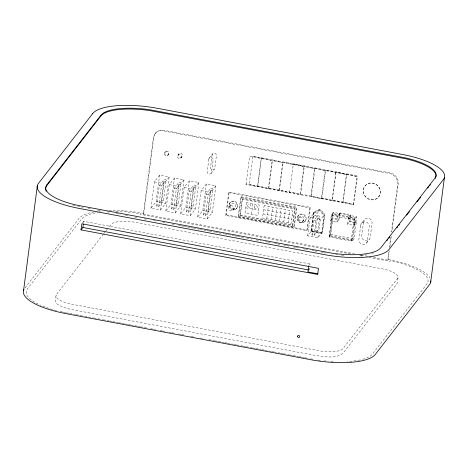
<?xml version="1.0" encoding="UTF-8"?>
<svg xmlns="http://www.w3.org/2000/svg" width="468" height="468" viewBox="0 0 468 468"><rect width="100%" height="100%" fill="white"/><g stroke="black" fill="none" stroke-linecap="round" stroke-linejoin="round"><path stroke-width="0.35" stroke-dasharray="2.34 1.75" d="M261.343 157.833L257.634 185.983L268.351 188.698L268.819 188.089L278.969 190.698L279.443 190.09L289.587 192.699L289.628 192.009L300.204 194.694L300.678 194.091L304.381 165.941L314.531 168.544L314.999 167.936L325.149 170.545L325.617 169.937L335.767 172.546L336.24 171.937L346.384 174.546L346.858 173.938L357.002 176.541L357.476 175.939L252.895 156.242L249.187 184.392L257.733 186.697L261.343 157.833L272.054 160.547L272.528 159.939L282.672 162.548L283.146 161.94L293.296 164.543L293.764 163.94L303.913 166.544L304.381 165.941M293.296 164.543L293.337 163.858L303.913 166.544L300.204 194.694M103.358 234.129L56.727 294.144C54.996 297.73 54.224 303.241 58.763 305.072C63.238 307.669 68.346 308.88 73.382 309.88L315.73 355.522C324.505 356.563 335.345 359.137 342.956 353.352L396.759 284.099L397.355 282.964L398.034 277.793A21.856 6.716 7.5 0 0 383.854 269.153L133.895 222.078A21.856 6.716 7.5 0 0 111.624 223.856L108.289 227.781M83.52 222.698L83.696 221.335L310.167 263.981L309.986 265.344M354.773 253.855L143.313 214.034L153.393 137.504A8.769 8.213 37.8 0 1 162.975 130.829L390.417 173.663A9.863 9.237 37.8 0 1 397.823 183.538L391.459 231.912M143.313 214.034L143.787 213.426L153.861 136.896A8.769 8.213 37.8 0 1 163.443 130.221L390.891 173.055A9.863 9.237 37.8 0 1 398.297 182.929L391.833 232.023M150.942 208.283L154.428 181.836L159.611 175.161L169.147 176.957L165.666 203.404L160.477 210.079L150.942 208.283L156.131 201.609L159.611 175.161M156.634 206.183L159.36 185.498L164.075 179.431L166.198 179.829L163.472 200.515L158.757 206.581L156.634 206.183L161.349 200.117L164.075 179.431M158.757 206.581L161.483 185.901L166.198 179.829M160.477 210.079L163.958 183.631L169.147 176.957M165.812 211.086L169.293 184.638L174.476 177.963L184.012 179.759L180.531 206.201L175.342 212.881L165.812 211.086L170.995 204.411L174.476 177.963M171.499 208.985L174.225 188.3L178.94 182.233L181.063 182.631L178.337 203.317L173.622 209.383L171.499 208.985L176.214 202.913L178.94 182.233M173.622 209.383L176.348 188.698L181.063 182.631M175.342 212.881L178.823 186.434L184.012 179.759M180.677 213.882L184.158 187.434L189.341 180.759L198.877 182.555L195.396 209.003L190.207 215.678L180.677 213.882L185.86 207.207L189.341 180.759M186.369 211.782L189.09 191.102L193.805 185.03L195.928 185.433L193.202 206.113L188.493 212.185L186.369 211.782L191.079 205.715L193.805 185.03M188.493 212.185L191.213 191.5L195.928 185.433M190.207 215.678L193.694 189.23L198.877 182.555M197.666 217.082L201.146 190.634L206.335 183.959L215.865 185.755L212.384 212.203L207.201 218.878L197.666 217.082L202.849 210.407L206.335 183.959M203.358 214.982L206.078 194.296L210.793 188.23L212.917 188.633L210.196 209.313L205.481 215.385L203.358 214.982L208.073 208.915L210.793 188.23M205.481 215.385L208.201 194.7L212.917 188.633M207.201 218.878L210.682 192.43L215.865 185.755M225.722 215.409L228.717 192.658L229.191 192.05L310.278 207.324L307.283 230.075L306.809 230.683L225.722 215.409L226.196 214.806L229.191 192.05M238.2 216.836L240.763 197.373L241.236 196.771L296.841 207.242L294.278 226.699L293.805 227.308L238.2 216.836L238.674 216.228L241.236 196.771M239.979 215.596L242.137 199.204L242.611 198.602L295.062 208.476L292.904 224.868L292.436 225.477L239.979 215.596L240.453 214.987L242.611 198.602M245.981 184.486L249.684 156.335L357.002 176.541L353.299 204.697L245.981 184.486L246.449 183.877L353.767 204.089L357.476 175.939M251.497 214.186L252.86 203.843M268.351 188.698L272.054 160.547M268.819 188.089L272.528 159.939M266.783 218.802L268.416 206.394M271.031 219.603L272.663 207.189M278.969 190.698L282.672 162.548M275.278 220.405L276.91 207.991M279.443 190.09L283.146 161.94M279.525 221.2L281.157 208.792M283.772 222.002L285.404 209.594M289.587 192.699L293.337 163.858M288.019 222.803L289.651 210.389M292.436 225.477L294.588 209.085L295.062 208.476M293.805 227.308L296.367 207.845L296.841 207.242M314.531 168.544L310.822 196.695L311.296 196.092L314.999 167.936M306.809 230.683L309.804 207.927L310.278 207.324M307.716 235.884L310.044 218.17L313.771 213.379L319.34 210.559L323.944 215.292L321.61 233.005L317.883 237.802L307.716 235.884L311.436 231.093L313.771 213.379M310.916 231.455L313.367 212.841L313.841 212.232L319.931 209.137L324.932 214.321L322.481 232.935L322.013 233.544L310.916 231.455L311.39 230.847L313.841 212.232M311.951 235.024L313.858 220.545L317.579 215.754L319.702 216.152L317.801 230.63L314.075 235.427L311.951 235.024L315.672 230.233L317.579 215.754M309.36 270.112L309.629 268.07M314.075 235.427L315.982 220.949L319.702 216.152M311.296 196.092L321.44 198.695L325.149 170.545M321.44 198.695L321.914 198.087L325.617 169.937M317.883 237.802L320.217 220.083L323.944 215.292M322.013 233.544L324.464 214.929L324.932 214.321M321.914 198.087L332.058 200.696L335.954 171.885L346.384 174.546L342.681 202.697L332.245 200.035L335.954 171.885M349.883 221.142L356.253 222.341L353.896 225.371L347.525 224.172L349.883 221.142L350.702 214.935L340.084 212.934L339.265 219.141L336.907 222.177L330.537 220.972L331.356 214.771L333.713 211.735M329.156 236.966L331.97 215.596L332.964 214.321L354.902 218.451L352.094 239.821L351.099 241.096L329.156 236.966L330.151 235.691L333.239 212.343L356.598 216.742L355.785 222.949L349.415 221.744L350.228 215.543M329.349 236.246L332.344 213.496L355.703 217.895L352.708 240.646L329.349 236.246L330.718 234.486L332.894 217.942L339.265 219.141M336.907 222.177L337.726 215.97L340.084 212.934M339.61 213.543L338.791 219.749L332.42 218.55M342.681 202.697L343.149 202.088L346.858 173.938M347.525 224.172L348.344 217.971L350.702 214.935M349.333 216.696L348.25 218.661M351.099 241.096L353.913 219.726L354.902 218.451M353.896 225.371L354.715 219.17L356.598 216.742M352.708 240.646L354.077 238.885L356.253 222.341M373.411 257.365L387.75 260.068L388.89 251.404M389.364 247.794L390.885 236.241M387.75 260.068L388.218 259.459L389.358 250.795M389.932 246.466L391.26 236.358M332.058 200.696L332.245 200.035M398.034 277.793L342.541 349.222A21.856 6.716 7.5 0 1 320.27 350.994L70.311 303.919A21.856 6.716 7.5 0 1 56.131 295.279M25.091 287.867L78.911 218.597A54.809 16.848 7.5 0 1 93.764 211.975M82.567 222.791L83.696 221.335M155.072 133.579L155.546 132.976M164.859 152.34L165.333 151.737M103.808 233.55L105.598 231.245M106.049 230.665L107.839 228.361M167.895 155.241A2.1 1.966 37.8 0 0 166.813 151.848A2.1 1.966 37.8 0 0 164.42 154.282A2.1 1.966 37.8 0 0 167.895 155.241L168.363 154.633A2.1 1.966 37.8 0 0 167.281 151.246A2.1 1.966 37.8 0 0 164.894 153.674A2.1 1.966 37.8 0 0 168.363 154.633M177.934 155.072L178.875 153.855M180.964 157.968A2.1 1.966 37.8 0 0 179.887 154.58A2.1 1.966 37.8 0 0 177.495 157.008A2.1 1.966 37.8 0 0 180.964 157.968L181.912 156.757A2.1 1.966 37.8 0 0 180.829 153.364A2.1 1.966 37.8 0 0 178.437 155.797A2.1 1.966 37.8 0 0 181.912 156.757M209.225 158.166L212.525 153.919M211.08 173.429L214.379 169.182M229.712 203.083L230.186 202.474M229.115 206.552L231.005 204.124M233.351 209.986A2.726 2.551 37.8 0 0 231.572 205.698A2.726 2.551 37.8 0 0 228.776 209.126A2.726 2.551 37.8 0 0 233.351 209.986L235.24 207.558A2.726 2.551 37.8 0 0 233.462 203.27A2.726 2.551 37.8 0 0 230.665 206.698A2.726 2.551 37.8 0 0 235.24 207.558M236.527 208.599A4.387 4.107 37.8 0 0 233.667 201.702A4.387 4.107 37.8 0 0 229.168 207.219A4.387 4.107 37.8 0 0 236.527 208.599L236.995 207.997A4.387 4.107 37.8 0 0 234.135 201.1A4.387 4.107 37.8 0 0 229.642 206.61A4.387 4.107 37.8 0 0 236.995 207.997M298.063 215.953L298.531 215.344M298.409 218.211L299.35 216.994M302.644 221.645A2.726 2.551 37.8 0 0 300.86 217.357A2.726 2.551 37.8 0 0 298.069 220.779A2.726 2.551 37.8 0 0 302.644 221.645L303.586 220.428A2.726 2.551 37.8 0 0 301.807 216.14A2.726 2.551 37.8 0 0 299.011 219.568A2.726 2.551 37.8 0 0 303.586 220.428M304.873 221.475A4.387 4.107 37.8 0 0 302.012 214.578A4.387 4.107 37.8 0 0 297.513 220.089A4.387 4.107 37.8 0 0 304.873 221.475L305.347 220.867A4.387 4.107 37.8 0 0 302.48 213.97A4.387 4.107 37.8 0 0 297.987 219.48A4.387 4.107 37.8 0 0 305.347 220.867M313.367 212.841L319.457 209.746L319.931 209.137M310.044 218.17L315.613 215.356L319.34 210.559M330.537 220.972L332.894 217.942M353.767 204.089L353.299 204.697L343.149 202.088M309.459 264.894L310.167 263.981M378.618 197.016A8.769 8.213 37.8 0 0 372.891 183.222A8.769 8.213 37.8 0 0 363.905 194.243A8.769 8.213 37.8 0 0 378.618 197.016L378.711 196.893A8.769 8.213 37.8 0 0 372.99 183.099A8.769 8.213 37.8 0 0 363.999 194.121A8.769 8.213 37.8 0 0 378.711 196.893M361.39 223.505L364.221 219.861M366.526 242.98L369.351 239.341M312.922 359.196L308.74 358.453M228.717 192.658L309.804 207.927M240.763 197.373L296.367 207.845M331.356 214.771L337.726 215.97M348.344 217.971L354.715 219.17M154.428 181.836L163.958 183.631M169.293 184.638L178.823 186.434M184.158 187.434L193.694 189.23M201.146 190.634L210.682 192.43M331.97 215.596L353.913 219.726M242.137 199.204L294.588 209.085M159.36 185.498L161.483 185.901M174.225 188.3L176.348 188.698M189.09 191.102L191.213 191.5M206.078 194.296L208.201 194.7M263.624 209.728L292.342 215.14M313.858 220.545L315.982 220.949M245.805 207.815L258.547 210.214M263.08 213.864L291.798 219.276M240.453 214.987L292.904 224.868M161.349 200.117L163.472 200.515M176.214 202.913L178.337 203.317M191.079 205.715L193.202 206.113M208.073 208.915L210.196 209.313M315.672 230.233L317.801 230.63M238.674 216.228L294.278 226.699M156.131 201.609L165.666 203.404M170.995 204.411L180.531 206.201M185.86 207.207L195.396 209.003M202.849 210.407L212.384 212.203M226.196 214.806L307.283 230.075M311.39 230.847L322.481 232.935M330.718 234.486L354.077 238.885M311.436 231.093L321.61 233.005M330.151 235.691L352.094 239.821M361.226 255.072L367.678 256.288M350.368 253.913L140.008 214.297L140.441 213.741L136.516 213.086A52.012 15.988 7.5 0 0 114.362 211.355M359.699 255.668L362.571 256.212M369.03 257.429L389.85 261.349L390.283 260.793L394.097 261.594A52.012 15.988 7.5 0 1 427.846 282.157L426.804 284.146L372.575 353.943L370.656 355.762A52.012 15.988 7.5 0 1 360.957 359.722M81.783 207.049L83.222 207.318M88.241 208.266L91.827 208.939M97.566 210.021L101.152 210.694M106.891 211.776L109.044 212.179M116.216 213.531L118.369 213.94M125.541 215.286L127.694 215.695M134.866 217.047L137.019 217.45M144.191 218.802L146.344 219.205M153.516 220.557L155.668 220.96M162.841 222.312L164.993 222.721M172.166 224.067L174.318 224.476M178.624 225.284L180.777 225.693M181.49 225.828L183.643 226.231M184.363 226.366L187.229 226.904M187.949 227.038L190.102 227.448M190.815 227.583L192.968 227.986M193.688 228.121L196.554 228.665M197.274 228.799L199.426 229.203M200.146 229.338L205.885 230.42M206.599 230.554L208.751 230.958M209.471 231.093L215.21 232.175M215.923 232.309L218.076 232.713M218.796 232.848L224.535 233.93M225.248 234.064L227.401 234.474M228.121 234.608L233.86 235.685M234.573 235.825L236.726 236.229M237.446 236.363L243.898 237.58M246.771 238.118L251.79 239.066M256.095 239.873L261.115 240.821M265.42 241.628L267.573 242.038M268.287 242.172L270.44 242.576M274.745 243.389L276.898 243.793M277.612 243.927L279.765 244.331M284.07 245.144L286.223 245.548M286.942 245.682L289.089 246.092M293.395 246.899L295.548 247.303M296.267 247.437L298.414 247.847M302.72 248.654L304.873 249.064M305.592 249.198L307.739 249.602M312.045 250.409L314.198 250.819M314.917 250.953L317.07 251.357M321.37 252.17L323.523 252.574M324.242 252.708L325.675 252.977M66.637 312.858L68.79 313.262M69.51 313.402L75.254 314.484M75.974 314.619L83.877 316.105M84.597 316.239L93.214 317.866M93.933 318L102.556 319.621M103.276 319.761L109.021 320.843M109.74 320.978L111.893 321.381M112.612 321.516L118.363 322.598M119.077 322.733L121.235 323.142M121.955 323.277L124.827 323.815M125.547 323.955L127.7 324.359M128.419 324.494L130.572 324.897M131.292 325.038L134.164 325.576M134.883 325.71L137.036 326.12M137.756 326.255L139.914 326.658M140.628 326.793L143.506 327.337M144.22 327.471L146.379 327.875M150.69 328.688L152.843 329.092M153.562 329.226L155.715 329.636M160.027 330.449L162.185 330.853M162.899 330.987L165.058 331.397M169.369 332.204L171.522 332.613M172.242 332.748L174.394 333.152M178.706 333.965L180.859 334.368M181.578 334.503L183.737 334.912M190.921 336.264L194.512 336.942M200.257 338.025L203.849 338.697M208.88 339.645L214.625 340.727M215.344 340.862L217.497 341.271M218.217 341.406L223.967 342.488M224.681 342.623L226.84 343.026M227.559 343.167L233.304 344.249M234.023 344.384L236.176 344.787M236.896 344.922L242.646 346.004M243.36 346.139L245.519 346.548M246.238 346.683L251.983 347.765M252.702 347.899L254.855 348.303M255.575 348.444L261.32 349.526M262.039 349.66L264.198 350.064M264.911 350.199L270.662 351.281M271.381 351.415L273.534 351.825M274.254 351.959L279.999 353.042M280.718 353.176L282.877 353.58M283.59 353.714L289.341 354.797M290.061 354.937L292.213 355.341M292.933 355.475L298.678 356.558M299.397 356.692L301.55 357.102M302.269 357.236L304.428 357.64M305.148 357.774L308.02 358.318M77.764 206.207L80.443 206.768M60.068 311.477L62.694 312.033M63.35 312.168L65.976 312.718M252.895 156.242L261.436 158.547M315.613 215.356L320.217 220.083M319.457 209.746L324.464 214.929M257.634 185.983L257.733 186.697M99.14 211.156A54.809 16.848 7.5 0 1 101.31 210.928M109.032 210.477A54.809 16.848 7.5 0 1 143.787 213.426M388.218 259.459A54.809 16.848 7.5 0 1 429.993 278.062M56.593 310.623A52.012 15.988 7.5 0 1 53.89 309.892M52.568 309.512A52.012 15.988 7.5 0 1 40.108 304.996M38.189 304.089A52.012 15.988 7.5 0 1 26.325 290.915L27.366 288.931L81.59 219.135L83.509 217.31A52.012 15.988 7.5 0 1 98.104 212.413M75.055 205.616A46.221 14.21 7.5 0 1 71.61 204.744M373.452 252.919A46.221 14.21 7.5 0 1 371.65 253.451M366.655 254.51A46.221 14.21 7.5 0 1 365.362 254.709M362.653 255.042A46.221 14.21 7.5 0 1 360.524 255.241M343.84 255.276A46.221 14.21 7.5 0 1 341.201 255.083M337.878 254.773A46.221 14.21 7.5 0 1 335.211 254.463M360.208 359.892A52.012 15.988 7.5 0 1 352.673 361.103M351.983 361.173A52.012 15.988 7.5 0 1 347.303 361.542M333.321 361.536A52.012 15.988 7.5 0 1 329.115 361.267M325.751 360.974A52.012 15.988 7.5 0 1 324.4 360.84M320.352 360.36A52.012 15.988 7.5 0 1 317.655 359.991M208.792 159.167L207.201 172.13A2.229 2.088 37.8 0 0 211.366 172.967L213.121 159.98A2.235 2.088 37.8 0 0 211.238 157.464A2.235 2.088 37.8 0 0 208.792 159.167M212.098 154.92L210.501 167.883A2.229 2.088 37.8 0 0 214.672 168.72L216.421 155.733A2.235 2.088 37.8 0 0 214.537 153.217A2.235 2.088 37.8 0 0 212.098 154.92M246.49 202.644L245.127 212.987L257.868 215.385L259.231 205.042L246.49 202.644M264.168 205.592L262.53 218L291.254 223.411L292.886 210.998L264.168 205.592M360.682 225.675L358.868 239.417A4.387 4.107 37.8 0 0 362.571 244.354A4.387 4.107 37.8 0 0 367.368 241.02L369.176 227.272A4.405 4.13 37.8 0 0 365.531 221.902A4.405 4.13 37.8 0 0 360.682 225.675M363.507 222.037L361.7 235.778A4.387 4.107 37.8 0 0 365.403 240.716A4.387 4.107 37.8 0 0 370.194 237.375L372.001 223.634A4.405 4.13 37.8 0 0 368.357 218.258A4.405 4.13 37.8 0 0 363.507 222.037M254.171 207.412A1.644 1.539 37.8 0 0 256.885 208.172A1.644 1.539 37.8 0 0 256.049 205.511A1.644 1.539 37.8 0 0 254.171 207.412M247.794 206.177A1.644 1.539 37.8 0 0 250.497 206.991A1.644 1.539 37.8 0 0 249.713 204.323A1.644 1.539 37.8 0 0 247.794 206.177"/><path stroke-width="0.7" d="M23.558 290.511L37.393 185.439M81.005 229.887L81.812 223.762L318.462 268.328L317.655 274.459L81.005 229.887L82.889 227.46L83.339 224.055M308.751 265.806L307.944 271.931L318.123 273.85M430.607 282.561L444.442 177.489M435.211 178.29L435.848 177.074A46.221 14.21 7.5 0 0 405.855 158.798L149.737 110.565A46.221 14.21 7.5 0 0 102.632 114.321L100.872 115.994L46.724 185.685L45.77 187.51A46.221 14.21 7.5 0 0 46.285 191.301M387.007 240.523L387.902 239.37M388.797 238.224L389.692 237.071M396.852 227.852L397.747 226.699M398.642 225.553L399.537 224.4M406.698 215.181L409.383 211.729M416.988 201.936L420.568 197.326M427.729 188.113L428.624 186.96M429.519 185.808L430.414 184.655M82.889 227.46L308.64 269.977M23.985 289.458A54.809 16.848 7.5 0 0 65.947 313.613L310.378 359.646A54.809 16.848 7.5 0 0 375.26 354.475L429.525 284.626A54.809 16.848 7.5 0 0 430.817 280.923M46.835 184.854L45.876 186.679A46.221 14.21 7.5 0 0 75.869 204.955L331.987 253.188A46.221 14.21 7.5 0 0 379.098 249.432L380.853 247.759L435 178.068L435.954 176.249A46.221 14.21 7.5 0 0 405.967 157.973L149.842 109.74A46.221 14.21 7.5 0 0 102.738 113.496L100.983 115.163L46.835 184.854M92.74 113.525L38.475 183.374A54.809 16.848 7.5 0 0 79.782 208.541L324.213 254.574A54.809 16.848 7.5 0 0 389.089 249.403L443.36 179.554A54.809 16.848 7.5 0 0 402.053 154.387L157.622 108.354A54.809 16.848 7.5 0 0 92.74 113.525M297.63 336.773A1.094 1.024 37.8 0 0 299.467 337.112A1.094 1.024 37.8 0 0 298.742 335.392A1.094 1.024 37.8 0 0 297.63 336.773"/></g></svg>
